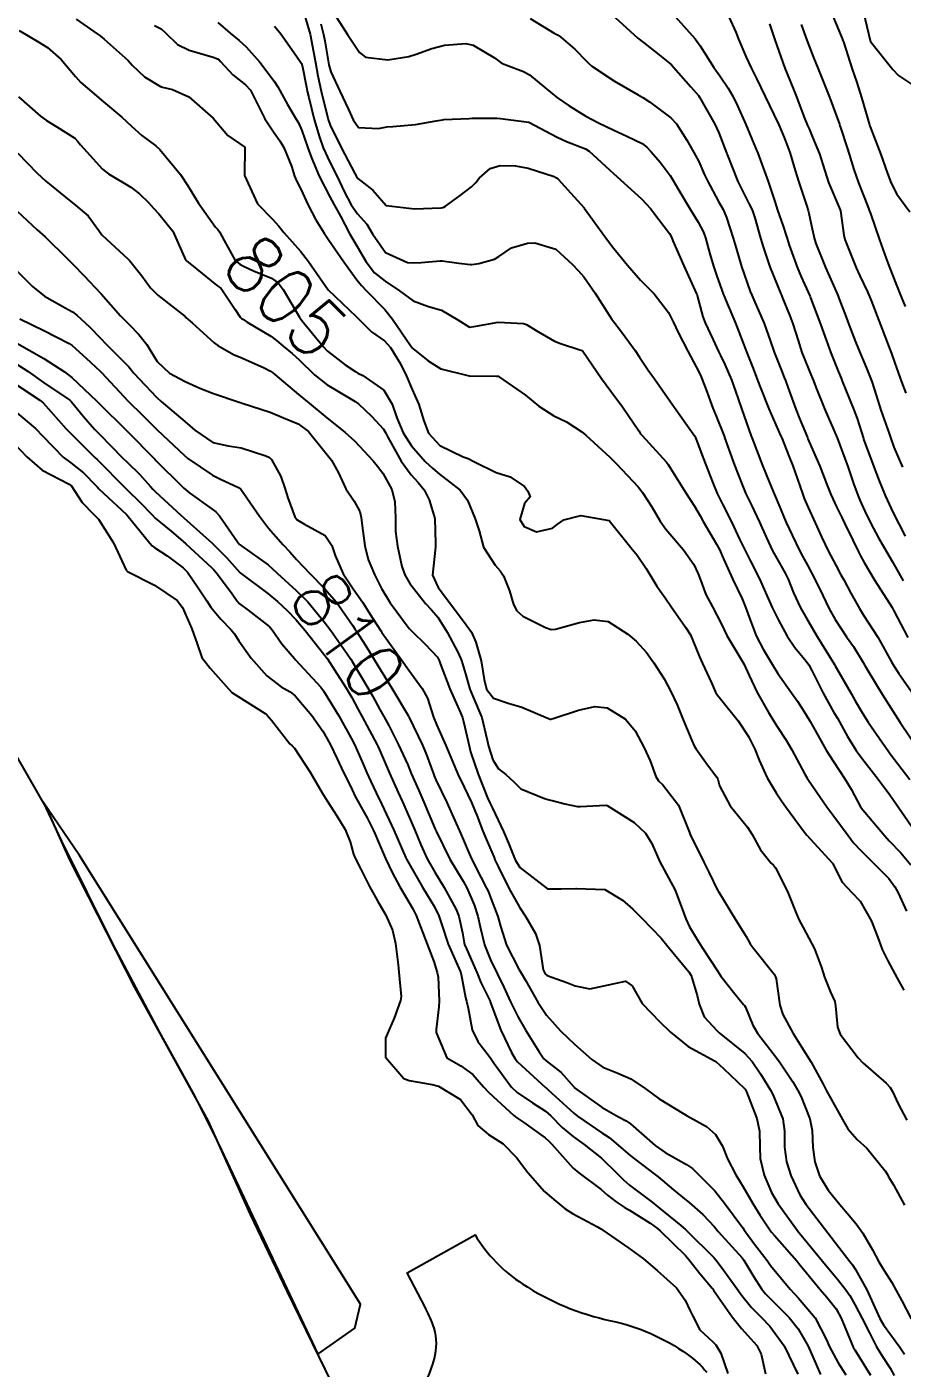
# Model space of a CAD drawing. Header units: metres. Extents: x 307586 to 320046, y 7427249 to 7434250.
# Drawn here: x 318067.5 to 318129.2, y 7430289 to 7430383.5 of the extents above; entities that cross this region are included whole.
import ezdxf
from ezdxf.enums import TextEntityAlignment as Align

# ---------------------------------------------------------------- set-up
doc = ezdxf.new("R2010")
doc.units = ezdxf.units.M
doc.header["$MEASUREMENT"] = 0
for name, color, linetype in [('Area', 45, 'Continuous'), ('Cotas', 45, 'Continuous'), ('Curvas de Nivel 1m', 11, 'Continuous'), ('Curvas de Nivel 5m', 15, 'Continuous'), ('Edificações', 30, 'Continuous'), ('Vias Primárias', 230, 'Continuous')]:
    doc.layers.add(name, color=color, linetype=linetype)
doc.styles.add('Style-STANDARD', font='STANDARD.shx')

msp = doc.modelspace()

# ---------------------------------------------------------------- linework, layer by layer
at = {"layer": 'Area'}
msp.add_polyline3d([(318091.663, 7430282.581, 815.551), (318085.875, 7430294.442, 822.141), (318083.292, 7430299.86, 815.621), (318080.303, 7430306.478, 817.081), (318075.129, 7430315.846, 815.631), (318070.561, 7430324.839, 816.491), (318068.963, 7430328.415, 816.551), (318064.654, 7430335.866, 819.631), (318064.44, 7430336.596, 819.971), (318058.355, 7430348.792, 824.651), (318056.578, 7430352.611, 825.301), (318055.871, 7430354.215, 823.221), (318050.723, 7430363.944, 810.371), (318049.234, 7430367.082, 807.911), (318044.906, 7430375.379, 800.991), (318039.568, 7430386.624, 790.071), (318039.525, 7430386.993, 789.671), (318035.499, 7430394.091, 789.711), (318032.061, 7430401.198, 789.911), (318023.61, 7430417.269, 790.081), (318020.416, 7430424.081, 790.081), (318013.895, 7430437.389, 790.061)], dxfattribs=at)
at = {"layer": 'Curvas de Nivel 1m', "flags": 128}
for points, elevation in [([(318070.996, 7430384.084), (318072.24, 7430383.201), (318072.681, 7430382.895), (318072.978, 7430382.672), (318074.659, 7430381.173), (318074.96, 7430380.842), (318075.813, 7430380.023), (318076.945, 7430379.346), (318077.098, 7430379.292), (318077.79, 7430379.132), (318078.935, 7430378.598), (318080.666, 7430377.102), (318080.91, 7430376.8), (318081.697, 7430375.884), (318082.893, 7430375.07), (318082.863, 7430373.07), (318083.785, 7430371.061), (318084.832, 7430369.987), (318085.276, 7430369.492), (318085.634, 7430369.038), (318086.803, 7430367.725), (318087.379, 7430367.014), (318088.773, 7430365), (318090.745, 7430363.138), (318090.89, 7430362.978), (318091.813, 7430362.043), (318092.727, 7430361.402), (318093.155, 7430360.946), (318093.866, 7430359.784), (318094.289, 7430358.934), (318094.689, 7430357.983), (318095.148, 7430356.923), (318095.512, 7430355.768), (318095.833, 7430354.912), (318096.64, 7430354.045), (318098.276, 7430353.235), (318098.626, 7430353.115), (318099.068, 7430352.876), (318100.616, 7430352.136), (318101.604, 7430351.837), (318102.606, 7430351.143), (318102.83, 7430350.828), (318103.005, 7430350.42), (318102.594, 7430349.96), (318102.28, 7430348.835), (318102.575, 7430348.322), (318103.44, 7430347.952), (318104.574, 7430348.211), (318104.91, 7430348.473), (318105.381, 7430348.798), (318106.586, 7430349.095), (318108.583, 7430348.76), (318110.184, 7430346.744), (318110.549, 7430346.3), (318111.19, 7430345.38), (318111.578, 7430344.724), (318111.941, 7430344.135), (318112.519, 7430343.296), (318112.929, 7430342.706), (318113.96, 7430341.227), (318114.306, 7430340.692), (318114.479, 7430340.3), (318114.934, 7430339.149), (318115.154, 7430338.68), (318115.792, 7430337.32), (318116.074, 7430336.665), (318116.213, 7430336.446), (318116.428, 7430336.184), (318117.67, 7430334.647), (318118.402, 7430333.542), (318118.839, 7430332.636), (318119.155, 7430331.858), (318119.712, 7430330.627), (318120.352, 7430329.56), (318120.729, 7430328.996), (318120.996, 7430328.61), (318122.316, 7430326.812), (318122.499, 7430326.588), (318124.294, 7430324.633), (318124.322, 7430324.598), (318124.341, 7430324.569), (318125.001, 7430323.28), (318125.685, 7430322.549), (318126.264, 7430321.94), (318127.074, 7430320.532), (318127.584, 7430319.172), (318127.808, 7430318.524), (318128.211, 7430317.724), (318128.873, 7430316.51), (318129.348, 7430315.666)], 804), ([(318089.009, 7430384.757), (318090.119, 7430382.989), (318090.971, 7430381.739), (318091.399, 7430381.405), (318092.966, 7430381.223), (318094.453, 7430381.45), (318094.97, 7430381.613), (318096.062, 7430382.007), (318096.976, 7430382.253), (318098.467, 7430382.375), (318098.977, 7430382.247), (318100.488, 7430381.345), (318100.964, 7430381.011), (318101.063, 7430380.958), (318101.295, 7430380.855), (318102.525, 7430380.402), (318102.956, 7430380.158), (318104.58, 7430378.814), (318104.939, 7430378.527), (318105.747, 7430377.981), (318106.92, 7430377.245), (318107.821, 7430376.771), (318108.908, 7430376.259), (318109.824, 7430375.831), (318110.899, 7430375.308), (318111.229, 7430375.068), (318111.544, 7430374.73), (318112.164, 7430373.999), (318112.876, 7430373.058), (318113.093, 7430372.708), (318113.421, 7430372.148), (318114.289, 7430370.696), (318114.834, 7430369.764), (318115.21, 7430369.068), (318115.362, 7430368.682), (318115.667, 7430367.538), (318115.922, 7430366.673), (318116.149, 7430366.032), (318116.635, 7430364.662), (318116.673, 7430364.562), (318116.77, 7430364.326), (318117.476, 7430362.653), (318117.948, 7430361.434), (318118.254, 7430360.645), (318118.711, 7430359.467), (318119.031, 7430358.637), (318119.23, 7430358.1), (318119.822, 7430356.629), (318120.654, 7430354.741), (318120.693, 7430354.659), (318120.708, 7430354.619), (318121.264, 7430353.235), (318121.507, 7430352.607), (318122.007, 7430351.204), (318122.215, 7430350.596), (318122.321, 7430350.315), (318122.594, 7430349.68), (318123.086, 7430348.585), (318123.543, 7430347.606), (318124.043, 7430346.575), (318124.543, 7430345.61), (318124.906, 7430344.934), (318125.107, 7430344.561), (318125.602, 7430343.632), (318126.212, 7430342.545), (318126.506, 7430342.083), (318127.505, 7430340.53), (318128.466, 7430338.802), (318128.631, 7430338.518), (318128.992, 7430337.978), (318130.014, 7430336.504)], 798), ([(318103.002, 7430384.115), (318104.7, 7430383.1), (318104.985, 7430382.94), (318105.17, 7430382.808), (318106.15, 7430381.974), (318106.966, 7430381.111), (318107.132, 7430380.946), (318107.348, 7430380.776), (318108.952, 7430379.718), (318110.61, 7430378.743), (318110.94, 7430378.553), (318111.418, 7430378.251), (318112.919, 7430377.131), (318113.309, 7430376.706), (318114.041, 7430375.559), (318114.551, 7430374.693), (318114.887, 7430374.056), (318115.294, 7430373.101), (318115.492, 7430372.681), (318116.29, 7430371.23), (318116.611, 7430370.663), (318116.685, 7430370.506), (318116.837, 7430370.109), (318117.314, 7430368.655), (318117.519, 7430367.946), (318117.899, 7430366.649), (318118.517, 7430364.901), (318118.623, 7430364.641), (318118.77, 7430364.306), (318119.497, 7430362.633), (318119.921, 7430361.442), (318120.204, 7430360.625), (318120.71, 7430359.324), (318120.912, 7430358.824), (318120.993, 7430358.616), (318121.156, 7430358.153), (318121.725, 7430356.604), (318121.997, 7430355.931), (318122.542, 7430354.592), (318122.575, 7430354.514), (318122.65, 7430354.342), (318123.422, 7430352.582), (318123.91, 7430351.281), (318124.187, 7430350.574), (318124.594, 7430349.724), (318124.978, 7430348.955), (318125.167, 7430348.561), (318125.757, 7430347.36), (318126.143, 7430346.546), (318126.28, 7430346.274), (318126.546, 7430345.799), (318127.292, 7430344.532), (318128.514, 7430342.613), (318128.569, 7430342.519), (318128.634, 7430342.396), (318129.619, 7430340.509)], 797), ([(318109.005, 7430384.203), (318110.601, 7430382.744), (318110.988, 7430382.43), (318112.215, 7430381.481), (318112.965, 7430380.859), (318113.114, 7430380.708), (318114.33, 7430379.315), (318114.872, 7430378.691), (318114.941, 7430378.592), (318116.03, 7430376.673), (318116.311, 7430376.073), (318116.85, 7430374.661), (318116.862, 7430374.63), (318116.892, 7430374.542), (318117.647, 7430372.652), (318118.449, 7430371.044), (318118.644, 7430370.642), (318118.837, 7430370.078), (318119.237, 7430368.636), (318119.417, 7430368.03), (318119.893, 7430366.629), (318120.664, 7430364.731), (318120.71, 7430364.621), (318120.772, 7430364.481), (318121.313, 7430363.166), (318121.523, 7430362.608), (318121.893, 7430361.445), (318122.162, 7430360.598), (318122.316, 7430360.193), (318122.709, 7430359.212), (318122.964, 7430358.587), (318123.136, 7430358.146), (318123.764, 7430356.579), (318124.653, 7430354.57), (318125.192, 7430353.115), (318125.393, 7430352.559), (318125.805, 7430351.363), (318126.095, 7430350.548), (318126.242, 7430350.188), (318126.592, 7430349.401), (318127.01, 7430348.536), (318127.568, 7430347.53), (318128.153, 7430346.524), (318128.546, 7430345.84), (318129.3, 7430344.512)], 796), ([(318117.009, 7430384.246), (318117.493, 7430383.158), (318117.692, 7430382.66), (318118.233, 7430381.392), (318118.584, 7430380.644), (318118.955, 7430379.897), (318119.568, 7430378.634), (318120.179, 7430377.373), (318120.527, 7430376.624), (318120.904, 7430375.738), (318121.217, 7430374.937), (318121.332, 7430374.613), (318121.689, 7430373.416), (318121.93, 7430372.604), (318122.481, 7430370.963), (318122.603, 7430370.594), (318122.655, 7430370.407), (318122.832, 7430369.512), (318123.036, 7430368.588), (318123.135, 7430368.27), (318123.829, 7430366.58), (318124.661, 7430364.684), (318124.709, 7430364.571), (318124.771, 7430364.411), (318125.271, 7430363.075), (318125.461, 7430362.559), (318125.936, 7430361.351), (318126.262, 7430360.547), (318126.4, 7430360.225), (318126.712, 7430359.496), (318127.085, 7430358.536), (318127.274, 7430357.954), (318127.733, 7430356.529), (318128.306, 7430354.874), (318128.427, 7430354.522), (318128.647, 7430353.919), (318129.24, 7430352.514)], 794), ([(318124.219, 7430384.578), (318124.994, 7430382.718), (318125.053, 7430382.569), (318125.088, 7430382.472), (318125.712, 7430380.559), (318126.025, 7430379.625), (318126.355, 7430378.549), (318126.914, 7430376.623), (318126.941, 7430376.54), (318126.96, 7430376.492), (318127.713, 7430374.532), (318128.195, 7430373.211), (318128.456, 7430372.524), (318128.861, 7430371.754), (318129.768, 7430370.511)], 791), ([(318076.516, 7430383.629), (318076.987, 7430383.407), (318077.278, 7430383.146), (318078.135, 7430382.293), (318078.971, 7430381.893), (318080.668, 7430381.401), (318080.965, 7430381.277), (318081.074, 7430381.208), (318081.177, 7430381.097), (318082.037, 7430380.167), (318082.947, 7430379.456), (318083.288, 7430379.067), (318083.662, 7430378.333), (318084.29, 7430377.056), (318084.904, 7430376.146), (318085.367, 7430375.513), (318085.635, 7430375.039), (318086.183, 7430373.721), (318086.401, 7430373.027), (318086.533, 7430372.698), (318086.853, 7430372.044), (318087.336, 7430371.015), (318087.906, 7430369.936), (318088.476, 7430369.003), (318088.815, 7430368.501), (318089.862, 7430366.989), (318090.78, 7430365.707), (318091.111, 7430365.31), (318091.445, 7430364.97), (318092.753, 7430363.624), (318093.301, 7430362.944), (318094.563, 7430361.093), (318094.677, 7430360.93), (318094.722, 7430360.875), (318095.802, 7430360.002), (318096.708, 7430359.444), (318098.62, 7430358.965), (318098.704, 7430358.957), (318100.637, 7430358.928), (318100.704, 7430358.929), (318100.757, 7430358.913), (318100.85, 7430358.858), (318102.684, 7430357.589), (318103.616, 7430356.821), (318104.666, 7430356.135), (318105.571, 7430355.706), (318106.655, 7430355.009), (318106.916, 7430354.777), (318108.63, 7430353.223), (318109.091, 7430352.755), (318110.607, 7430351.12), (318110.785, 7430350.918), (318110.92, 7430350.735), (318111.573, 7430349.706), (318112.17, 7430348.716), (318112.574, 7430348.141), (318113.801, 7430346.698), (318114.543, 7430345.663), (318114.857, 7430345.006), (318114.972, 7430344.683), (318115.38, 7430343.536), (318115.847, 7430342.67), (318116.495, 7430341.439), (318116.864, 7430340.656), (318117.42, 7430339.704), (318118.064, 7430338.644), (318118.451, 7430337.84), (318119.015, 7430336.634), (318119.777, 7430335.269), (318120.17, 7430334.622), (318120.409, 7430334.246), (318121.053, 7430333.264), (318121.444, 7430332.604), (318122.367, 7430330.88), (318122.539, 7430330.588), (318122.936, 7430330.006), (318123.926, 7430328.574), (318124.335, 7430328.012), (318125.41, 7430326.554), (318125.806, 7430326.045), (318126.302, 7430325.49), (318127.27, 7430324.53), (318128.283, 7430323.519), (318128.714, 7430322.95), (318128.952, 7430322.51), (318129.531, 7430321.224)], 803), ([(318080.994, 7430383.844), (318081.862, 7430383.087), (318082.479, 7430382.579), (318082.974, 7430382.139), (318083.941, 7430381.06), (318084.95, 7430379.716), (318085.212, 7430379.313), (318085.367, 7430379.044), (318085.908, 7430378.056), (318086.514, 7430377.026), (318086.666, 7430376.779), (318086.905, 7430376.234), (318087.325, 7430375.016), (318087.583, 7430374.312), (318088.137, 7430373.007), (318088.849, 7430371.606), (318089.189, 7430370.997), (318089.624, 7430370.203), (318090.279, 7430368.985), (318090.809, 7430368.057), (318091.454, 7430366.97), (318092.031, 7430366.207), (318092.78, 7430365.612), (318093.799, 7430364.94), (318094.762, 7430364.227), (318095.847, 7430363.823), (318096.753, 7430363.574), (318097.912, 7430362.888), (318098.738, 7430362.374), (318099.169, 7430362.446), (318100.742, 7430362.737), (318102.54, 7430362.632), (318102.74, 7430362.567), (318103.419, 7430362.14), (318104.729, 7430361.395), (318105.138, 7430361.215), (318106.496, 7430360.783), (318106.675, 7430360.734), (318106.722, 7430360.686), (318108.031, 7430358.767), (318108.69, 7430357.866), (318109.502, 7430356.752), (318110.656, 7430355.066), (318110.786, 7430354.87), (318110.895, 7430354.736), (318112.625, 7430352.854), (318112.732, 7430352.709), (318112.923, 7430352.404), (318113.985, 7430350.696), (318114.594, 7430349.755), (318114.983, 7430349.081), (318115.202, 7430348.681), (318116.129, 7430347.097), (318116.37, 7430346.663), (318116.431, 7430346.541), (318116.549, 7430346.265), (318117.257, 7430344.653), (318117.936, 7430343.229), (318118.193, 7430342.643), (318118.5, 7430341.762), (318118.926, 7430340.636), (318119.421, 7430339.683), (318120.051, 7430338.624), (318120.453, 7430337.983), (318121.427, 7430336.605), (318121.842, 7430336.013), (318122.418, 7430335.13), (318122.738, 7430334.587), (318123.156, 7430333.832), (318123.868, 7430332.575), (318124.381, 7430331.761), (318125.177, 7430330.558), (318125.621, 7430329.817), (318126.323, 7430328.54), (318126.343, 7430328.513), (318127.997, 7430326.523), (318128.31, 7430326.182), (318129.123, 7430325.334), (318129.838, 7430324.497)], 802), ([(318084.991, 7430383.589), (318085.429, 7430383.046), (318086.525, 7430381.477), (318086.844, 7430381.031), (318086.891, 7430380.96), (318086.96, 7430380.725), (318087.227, 7430379.299), (318087.284, 7430379.017), (318087.395, 7430378.557), (318087.785, 7430377.011), (318088.151, 7430375.756), (318088.419, 7430375.005), (318088.878, 7430374.001), (318089.397, 7430372.995), (318089.9, 7430371.942), (318090.383, 7430370.985), (318090.837, 7430370.36), (318091.493, 7430369.634), (318091.878, 7430368.964), (318092.803, 7430367.642), (318094.353, 7430366.934), (318094.793, 7430366.903), (318095.314, 7430366.922), (318096.655, 7430367.042), (318096.795, 7430367.041), (318097.973, 7430366.888), (318098.792, 7430366.782), (318098.888, 7430366.783), (318099.374, 7430366.874), (318100.489, 7430367.172), (318100.8, 7430367.355), (318101.694, 7430367.963), (318102.815, 7430368.292), (318103.322, 7430368.318), (318104.809, 7430367.877), (318105.996, 7430366.792), (318106.378, 7430366.376), (318106.784, 7430365.932), (318107.596, 7430364.772), (318108.746, 7430362.965), (318108.89, 7430362.759), (318109.45, 7430362.039), (318110.412, 7430360.743), (318110.718, 7430360.274), (318111.321, 7430359.343), (318111.769, 7430358.724), (318112.684, 7430357.417), (318113.168, 7430356.705), (318114.496, 7430354.85), (318114.614, 7430354.69), (318114.652, 7430354.61), (318115.172, 7430353.216), (318115.378, 7430352.679), (318115.875, 7430351.41), (318116.187, 7430350.666), (318116.321, 7430350.385), (318116.595, 7430349.855), (318117.192, 7430348.654), (318117.766, 7430347.447), (318118.156, 7430346.644), (318118.545, 7430345.877), (318119.166, 7430344.634), (318119.679, 7430343.471), (318120.053, 7430342.625), (318120.5, 7430341.731), (318121.123, 7430340.61), (318121.668, 7430339.795), (318122.466, 7430338.853), (318122.649, 7430338.588), (318122.854, 7430338.189), (318123.658, 7430336.578), (318124.42, 7430335.232), (318124.672, 7430334.822), (318124.817, 7430334.564), (318125.382, 7430333.535), (318125.992, 7430332.546), (318126.385, 7430332.001), (318127.54, 7430330.528), (318128.352, 7430329.425), (318128.98, 7430328.514), (318130.314, 7430326.604)], 801), ([(318088.258, 7430383.747), (318088.442, 7430383.008), (318088.535, 7430382.563), (318088.796, 7430381.003), (318088.82, 7430380.86), (318088.957, 7430380.372), (318089.582, 7430378.994), (318090.209, 7430377.702), (318090.532, 7430376.984), (318090.908, 7430376.44), (318092.323, 7430376.374), (318092.908, 7430376.483), (318093.332, 7430376.522), (318094.91, 7430376.666), (318096.379, 7430376.908), (318096.825, 7430376.99), (318096.914, 7430377.005), (318098.708, 7430377.09), (318098.916, 7430377.096), (318100.674, 7430377.105), (318100.916, 7430377.083), (318102.913, 7430376.83), (318104.903, 7430375.773), (318105.57, 7430375.47), (318106.895, 7430374.941), (318107.161, 7430374.777), (318108.869, 7430373.196), (318109.369, 7430372.755), (318110.853, 7430371.419), (318111.483, 7430370.73), (318112.077, 7430369.963), (318112.825, 7430368.967), (318112.966, 7430368.709), (318113.069, 7430368.458), (318113.826, 7430366.7), (318114.733, 7430364.731), (318114.748, 7430364.69), (318114.772, 7430364.613), (318115.176, 7430363.102), (318115.329, 7430362.681), (318115.87, 7430361.539), (318116.289, 7430360.667), (318116.431, 7430360.375), (318116.714, 7430359.755), (318117.185, 7430358.655), (318117.487, 7430357.856), (318117.907, 7430356.648), (318118.59, 7430354.704), (318118.614, 7430354.64), (318118.652, 7430354.528), (318119.374, 7430352.633), (318119.887, 7430351.354), (318120.204, 7430350.624), (318120.594, 7430349.704), (318120.909, 7430348.938), (318121.047, 7430348.613), (318121.462, 7430347.714), (318122.008, 7430346.598), (318122.197, 7430346.243), (318122.543, 7430345.616), (318123.093, 7430344.584), (318123.643, 7430343.457), (318124.066, 7430342.574), (318124.501, 7430341.771), (318125.313, 7430340.558), (318125.792, 7430339.866), (318126.465, 7430338.759), (318126.591, 7430338.539), (318126.803, 7430338.191), (318127.818, 7430336.526), (318128.423, 7430335.549), (318129.092, 7430334.513), (318130.394, 7430332.571)], 799), ([(318119.875, 7430383.76), (318120.253, 7430382.627), (318120.963, 7430380.62), (318121.541, 7430379.203), (318121.77, 7430378.608), (318122.297, 7430377.224), (318122.553, 7430376.595), (318122.659, 7430376.343), (318122.905, 7430375.772), (318123.39, 7430374.585), (318123.626, 7430373.842), (318124.035, 7430372.578), (318124.844, 7430370.655), (318124.87, 7430370.57), (318125.123, 7430368.863), (318125.193, 7430368.564), (318125.413, 7430367.962), (318125.975, 7430366.552), (318126.231, 7430365.992), (318126.776, 7430364.863), (318126.924, 7430364.538), (318127.045, 7430364.263), (318127.697, 7430362.531), (318128.319, 7430360.934), (318128.478, 7430360.522), (318128.716, 7430359.842), (318129.181, 7430358.515), (318129.474, 7430357.73)], 793), ([(318122.102, 7430383.702), (318122.506, 7430382.597), (318122.975, 7430381.38), (318123.301, 7430380.587), (318123.549, 7430379.992), (318124.101, 7430378.578), (318124.798, 7430376.687), (318124.841, 7430376.571), (318124.911, 7430376.373), (318125.349, 7430375.015), (318125.49, 7430374.561), (318125.811, 7430373.485), (318126.14, 7430372.551), (318126.846, 7430370.757), (318126.933, 7430370.539), (318126.983, 7430370.397), (318127.639, 7430368.532), (318128.108, 7430367.222), (318128.367, 7430366.524), (318128.782, 7430365.463), (318129.158, 7430364.516), (318129.444, 7430363.836)], 792), ([(318066.926, 7430378.604), (318068.492, 7430377.244), (318068.91, 7430376.928), (318069.647, 7430376.491), (318070.898, 7430375.705), (318071.126, 7430375.448), (318071.3, 7430375.214), (318072.868, 7430373.502), (318073.274, 7430373.186), (318074.854, 7430372.248), (318075.463, 7430371.775), (318076.1, 7430371.151), (318076.452, 7430370.758), (318076.835, 7430370.357), (318077.817, 7430369.13), (318078.626, 7430367.291), (318078.714, 7430367.121), (318078.792, 7430367.03), (318079.238, 7430366.666), (318080.776, 7430365.431), (318080.975, 7430365.297), (318081.23, 7430365.093), (318082.211, 7430363.618), (318082.565, 7430363.073), (318082.655, 7430362.984), (318082.742, 7430362.932), (318083.066, 7430362.74), (318084.73, 7430361.734), (318085.127, 7430361.444), (318085.598, 7430361.037), (318086.217, 7430360.526), (318086.713, 7430360.077), (318087.81, 7430359.009), (318088.692, 7430358.303), (318090.313, 7430357.349), (318090.675, 7430357.146), (318090.898, 7430356.977), (318091.81, 7430356.109), (318092.655, 7430355.182), (318092.801, 7430354.949), (318092.965, 7430354.63), (318093.915, 7430352.937), (318094.613, 7430351.962), (318095.118, 7430351.432), (318095.54, 7430350.916), (318095.888, 7430350.202), (318096.285, 7430348.904), (318096.335, 7430347.124), (318096.333, 7430346.903), (318096.299, 7430346.652), (318096.129, 7430344.906), (318096.52, 7430344.035), (318097.388, 7430342.891), (318098.488, 7430341.41), (318098.857, 7430340.876), (318099.171, 7430340.178), (318099.549, 7430338.869), (318099.752, 7430337.559), (318099.927, 7430336.865), (318100.427, 7430336.225), (318101.45, 7430335.871), (318102.421, 7430335.606), (318104.296, 7430334.811), (318104.412, 7430334.764), (318104.466, 7430334.756), (318104.633, 7430334.807), (318106.419, 7430335.378), (318107.554, 7430335.636), (318108.421, 7430335.544), (318109.712, 7430334.747), (318110.401, 7430333.928), (318111.05, 7430332.73), (318111.459, 7430331.808), (318111.854, 7430330.718), (318112.052, 7430330.407), (318112.357, 7430330.12), (318113.461, 7430328.699), (318114.23, 7430326.775), (318114.261, 7430326.691), (318114.312, 7430326.566), (318114.93, 7430325.311), (318115.249, 7430324.676), (318115.598, 7430323.983), (318116.242, 7430322.66), (318116.272, 7430322.604), (318117.488, 7430320.648), (318118.231, 7430319.438), (318118.522, 7430318.931), (318118.717, 7430318.633), (318120.196, 7430316.792), (318120.305, 7430316.609), (318120.345, 7430316.455), (318120.604, 7430314.606), (318120.824, 7430313.946), (318121.54, 7430312.596), (318122.139, 7430311.66), (318122.809, 7430310.583), (318123.653, 7430309.029), (318123.887, 7430308.572), (318124.097, 7430308.184), (318125.009, 7430306.556), (318125.402, 7430305.886), (318126.059, 7430305.147), (318126.733, 7430304.533), (318128.037, 7430302.934), (318128.18, 7430302.664), (318128.258, 7430302.517), (318128.603, 7430301.932), (318129.386, 7430300.499)], 806), ([(318066.884, 7430374.633), (318068.217, 7430373.246), (318068.857, 7430372.675), (318070.633, 7430371.222), (318070.841, 7430371.064), (318071.847, 7430370.219), (318072.591, 7430369.193), (318072.818, 7430368.886), (318074.657, 7430367.171), (318074.792, 7430367.041), (318075.627, 7430366.003), (318076.247, 7430365.148), (318076.765, 7430364.632), (318078.68, 7430363.121), (318078.742, 7430363.068), (318079.166, 7430362.688), (318080.725, 7430361.269), (318080.823, 7430361.197), (318080.981, 7430361.096), (318082.098, 7430360.46), (318082.714, 7430360.187), (318084.242, 7430359.52), (318084.705, 7430359.274), (318084.84, 7430359.183), (318085.003, 7430359.045), (318086.682, 7430357.64), (318087.426, 7430357.012), (318088.663, 7430355.993), (318089.929, 7430354.987), (318090.643, 7430354.34), (318091.932, 7430352.96), (318092.249, 7430352.586), (318092.614, 7430352.096), (318093.245, 7430350.944), (318093.475, 7430350.06), (318093.511, 7430348.941), (318093.521, 7430347.988), (318093.642, 7430346.939), (318093.966, 7430345.509), (318094.175, 7430344.934), (318094.524, 7430344.322), (318095.623, 7430342.913), (318096.049, 7430342.457), (318096.493, 7430341.939), (318097.159, 7430340.893), (318097.928, 7430339.426), (318098.168, 7430338.883), (318098.449, 7430337.938), (318098.752, 7430336.877), (318098.992, 7430336.31), (318099.59, 7430334.868), (318099.978, 7430333.275), (318100.065, 7430332.863), (318100.373, 7430331.881), (318100.765, 7430331.252), (318101.286, 7430330.846), (318101.856, 7430330.335), (318102.353, 7430329.857), (318104.005, 7430329.155), (318104.345, 7430329.067), (318104.551, 7430329.013), (318105.457, 7430328.793), (318106.34, 7430328.601), (318106.52, 7430328.599), (318108.342, 7430328.703), (318108.421, 7430328.68), (318110.324, 7430327.478), (318111.13, 7430326.728), (318111.579, 7430325.991), (318112.144, 7430324.711), (318112.289, 7430324.436), (318113.214, 7430322.701), (318113.821, 7430321.12), (318113.976, 7430320.693), (318114.237, 7430320.125), (318114.771, 7430319.224), (318115.118, 7430318.677), (318116.198, 7430317.011), (318116.448, 7430316.657), (318117.438, 7430315.39), (318118.031, 7430314.641), (318118.101, 7430314.569), (318118.171, 7430314.462), (318118.71, 7430313.183), (318119.028, 7430312.627), (318120.132, 7430311.208), (318120.58, 7430310.605), (318121.507, 7430309.198), (318121.873, 7430308.592), (318122.096, 7430308.144), (318122.706, 7430306.584), (318122.877, 7430305.77), (318122.932, 7430304.581), (318123.063, 7430303.559), (318123.408, 7430302.576), (318124.018, 7430301.572), (318124.84, 7430300.557), (318125.378, 7430299.93), (318125.989, 7430299.186), (318126.462, 7430298.535), (318127.132, 7430297.361), (318127.578, 7430296.524), (318127.947, 7430295.903), (318128.491, 7430295.065), (318128.803, 7430294.507), (318129.196, 7430293.771), (318129.85, 7430292.491)], 807), ([(318066.832, 7430370.552), (318068.259, 7430369.246), (318068.815, 7430368.731), (318070.356, 7430367.224), (318070.789, 7430366.795), (318071.557, 7430365.985), (318072.319, 7430365.197), (318072.766, 7430364.729), (318074.13, 7430363.176), (318074.737, 7430362.563), (318075.428, 7430361.858), (318075.98, 7430361.151), (318076.267, 7430360.695), (318076.711, 7430359.96), (318077.58, 7430359.131), (318078.694, 7430358.554), (318079.721, 7430358.076), (318080.682, 7430357.691), (318082.55, 7430357.072), (318082.644, 7430357.042), (318082.673, 7430357.036), (318082.711, 7430357.031), (318084.666, 7430356.379), (318085.622, 7430355.995), (318086.658, 7430355.561), (318087.386, 7430355.013), (318088.63, 7430353.478), (318088.989, 7430352.996), (318089.486, 7430352.119), (318090.011, 7430350.986), (318090.594, 7430350.104), (318091.003, 7430349.39), (318091.098, 7430348.972), (318091.156, 7430348.389), (318091.356, 7430346.968), (318091.594, 7430346.015), (318092.032, 7430344.958), (318092.518, 7430343.97), (318093.131, 7430342.944), (318094.485, 7430341.142), (318094.588, 7430341.033), (318094.696, 7430340.927), (318095.604, 7430340.043), (318096.465, 7430339.117), (318096.591, 7430338.899), (318096.669, 7430338.688), (318097.34, 7430336.891), (318098.091, 7430335.209), (318098.224, 7430334.882), (318098.403, 7430334.202), (318098.694, 7430332.877), (318098.803, 7430332.452), (318099.327, 7430330.87), (318099.997, 7430329.213), (318100.151, 7430328.862), (318100.337, 7430328.474), (318101.13, 7430326.848), (318101.479, 7430326.012), (318101.938, 7430324.834), (318102.285, 7430324.301), (318104.221, 7430322.81), (318104.263, 7430322.795), (318105.187, 7430322.796), (318106.222, 7430322.822), (318106.264, 7430322.824), (318108.263, 7430322.76), (318109.51, 7430321.996), (318110.249, 7430321.364), (318110.886, 7430320.724), (318112.229, 7430319.317), (318112.728, 7430318.705), (318114.197, 7430316.954), (318114.354, 7430316.688), (318114.769, 7430315.272), (318114.905, 7430314.679), (318115.275, 7430313.784), (318116.154, 7430312.808), (318116.234, 7430312.739), (318116.326, 7430312.658), (318118.131, 7430311.189), (318118.65, 7430310.632), (318119.248, 7430309.757), (318119.938, 7430308.612), (318120.099, 7430308.317), (318120.822, 7430306.603), (318120.938, 7430305.727), (318120.94, 7430304.601), (318121.082, 7430303.561), (318121.366, 7430302.597), (318122.012, 7430301.226), (318122.431, 7430300.586), (318123.983, 7430298.57), (318125.535, 7430296.546), (318125.719, 7430296.312), (318125.947, 7430295.976), (318126.743, 7430294.532), (318127.406, 7430293.037), (318127.645, 7430292.523), (318127.906, 7430292.085), (318129.053, 7430290.502), (318129.39, 7430290.01)], 808), ([(318066.784, 7430366.37), (318067.93, 7430365.248), (318068.763, 7430364.554), (318070.229, 7430363.747), (318070.746, 7430363.447), (318071.038, 7430363.216), (318071.939, 7430362.406), (318072.727, 7430361.607), (318073.119, 7430361.186), (318074.707, 7430359.573), (318074.894, 7430359.356), (318075.045, 7430359.165), (318076.677, 7430357.417), (318076.982, 7430357.137), (318078.659, 7430355.731), (318079.363, 7430355.113), (318080.64, 7430354.26), (318081.716, 7430354.004), (318082.635, 7430353.871), (318084.369, 7430353.31), (318084.625, 7430353.193), (318084.765, 7430353.048), (318085.426, 7430351.853), (318085.712, 7430351.033), (318085.91, 7430350.344), (318086.404, 7430349.023), (318086.58, 7430348.795), (318087.092, 7430348.498), (318088.563, 7430347.697), (318089.012, 7430346.995), (318089.248, 7430346.291), (318089.815, 7430344.987), (318090.517, 7430343.948), (318091.203, 7430342.97), (318091.703, 7430342.17), (318092.483, 7430340.977), (318092.505, 7430340.95), (318092.559, 7430340.873), (318093.937, 7430338.935), (318094.452, 7430338.216), (318095.394, 7430336.916), (318095.755, 7430336.239), (318096.201, 7430334.903), (318096.405, 7430334.372), (318097.068, 7430332.893), (318097.543, 7430331.717), (318097.9, 7430330.885), (318098.354, 7430329.967), (318098.873, 7430328.875), (318099.274, 7430327.926), (318099.669, 7430326.866), (318099.849, 7430326.406), (318100.298, 7430325.389), (318100.456, 7430325.01), (318100.524, 7430324.848), (318100.759, 7430324.372), (318101.499, 7430322.838), (318102.25, 7430321.497), (318102.709, 7430320.825), (318103.388, 7430319.661), (318103.655, 7430318.816), (318103.929, 7430317.081), (318104.058, 7430316.811), (318104.192, 7430316.685), (318105.588, 7430316.19), (318106.185, 7430315.953), (318107.201, 7430315.752), (318108.185, 7430315.96), (318109.734, 7430316.282), (318110.185, 7430315.962), (318110.907, 7430314.723), (318112.154, 7430313.431), (318112.884, 7430312.703), (318114.138, 7430311.694), (318116.036, 7430310.661), (318116.092, 7430310.63), (318116.122, 7430310.605), (318116.63, 7430310.142), (318118.104, 7430308.734), (318118.147, 7430308.683), (318118.171, 7430308.639), (318118.243, 7430308.496), (318118.972, 7430306.627), (318119.158, 7430305.718), (318119.182, 7430304.623), (318119.219, 7430303.797), (318119.491, 7430302.618), (318120.015, 7430301.4), (318120.494, 7430300.605), (318121.819, 7430298.757), (318121.947, 7430298.59), (318121.982, 7430298.545), (318123.602, 7430296.574), (318123.949, 7430296.163), (318124.677, 7430295.295), (318125.243, 7430294.55), (318125.525, 7430294.142), (318125.922, 7430293.459), (318126.398, 7430292.535), (318126.924, 7430291.504), (318127.423, 7430290.525), (318127.876, 7430289.782), (318128.381, 7430289.025), (318128.666, 7430288.508)], 809), ([(318066.81, 7430361.259), (318068.712, 7430360.169), (318070.188, 7430359.225), (318070.697, 7430358.831), (318072.44, 7430357.193), (318072.55, 7430357.07), (318072.67, 7430356.944), (318074.471, 7430355.172), (318074.65, 7430354.991), (318076.474, 7430353.142), (318076.546, 7430353.065), (318076.621, 7430352.989), (318078.488, 7430351.121), (318078.602, 7430351.02), (318079.024, 7430350.691), (318080.587, 7430349.557), (318080.851, 7430349.361), (318081.101, 7430349.092), (318082.384, 7430347.244), (318082.516, 7430347.071), (318082.534, 7430347.051), (318082.553, 7430347.033), (318082.683, 7430346.937), (318084.539, 7430345.623), (318084.845, 7430345.354), (318085.163, 7430345.041), (318086.515, 7430343.819), (318087.325, 7430343.012), (318088.489, 7430341.606), (318088.941, 7430340.995), (318090.101, 7430339.35), (318090.361, 7430338.981), (318090.461, 7430338.825), (318091.568, 7430336.963), (318091.879, 7430336.41), (318092.418, 7430335.442), (318092.692, 7430334.947), (318093.042, 7430334.305), (318093.733, 7430332.937), (318094.369, 7430331.529), (318094.545, 7430331.108), (318094.625, 7430330.926), (318095.158, 7430329.725), (318095.504, 7430328.913), (318096.314, 7430327.005), (318096.362, 7430326.9), (318096.401, 7430326.81), (318097.342, 7430324.89), (318098.27, 7430323.34), (318098.531, 7430322.876), (318099.055, 7430321.672), (318099.324, 7430320.864), (318099.486, 7430320.112), (318099.784, 7430318.857), (318100.207, 7430317.806), (318100.688, 7430316.845), (318101.142, 7430315.881), (318101.624, 7430314.835), (318102.157, 7430313.757), (318102.69, 7430312.825), (318103.629, 7430311.314), (318103.969, 7430310.812), (318104.122, 7430310.671), (318105.185, 7430309.865), (318106.103, 7430308.815), (318106.138, 7430308.78), (318108.083, 7430307.403), (318109.227, 7430306.743), (318109.777, 7430306.441), (318110.068, 7430306.239), (318111.824, 7430304.712), (318112.05, 7430304.538), (318112.521, 7430304.23), (318114.033, 7430303.367), (318114.438, 7430303.093), (318114.864, 7430302.677), (318115.449, 7430302.094), (318116.016, 7430301.512), (318116.711, 7430300.653), (318117.986, 7430298.915), (318118.093, 7430298.747), (318118.171, 7430298.637), (318118.826, 7430297.771), (318119.709, 7430296.614), (318119.809, 7430296.469), (318119.949, 7430296.268), (318121.331, 7430294.596), (318121.927, 7430293.968), (318123.1, 7430292.578), (318123.89, 7430291.02), (318124.075, 7430290.567), (318124.711, 7430289.397), (318125.258, 7430288.549)], 811), ([(318066.709, 7430359.846), (318067.621, 7430359.251), (318068.692, 7430358.481), (318070.563, 7430357.221), (318070.672, 7430357.123), (318071.526, 7430356.072), (318072.301, 7430355.195), (318072.648, 7430354.838), (318074.275, 7430353.173), (318074.62, 7430352.839), (318075.465, 7430352.011), (318076.231, 7430351.146), (318076.409, 7430350.951), (318076.599, 7430350.766), (318078.386, 7430349.122), (318078.58, 7430348.948), (318079.931, 7430347.738), (318080.554, 7430347.182), (318080.638, 7430347.099), (318081.597, 7430346.137), (318082.533, 7430345.097), (318082.56, 7430345.07), (318084.511, 7430343.608), (318085.193, 7430343.04), (318085.875, 7430342.407), (318086.491, 7430341.783), (318087.15, 7430341.013), (318088.466, 7430339.342), (318088.715, 7430338.997), (318089.218, 7430338.225), (318090.001, 7430336.984), (318090.426, 7430336.272), (318090.888, 7430335.443), (318091.146, 7430334.969), (318092.035, 7430333.309), (318092.22, 7430332.952), (318092.272, 7430332.841), (318092.379, 7430332.585), (318093.081, 7430330.943), (318093.693, 7430329.593), (318093.999, 7430328.933), (318094.332, 7430328.184), (318094.879, 7430326.922), (318095.298, 7430325.911), (318095.754, 7430324.908), (318096.279, 7430323.984), (318096.951, 7430322.893), (318097.786, 7430321.346), (318097.966, 7430320.883), (318098.231, 7430319.703), (318098.35, 7430319.004), (318098.379, 7430318.878), (318098.512, 7430318.583), (318099.274, 7430316.864), (318099.536, 7430316.21), (318100.173, 7430314.873), (318100.188, 7430314.85), (318100.194, 7430314.829), (318100.942, 7430312.842), (318101.699, 7430311.262), (318101.949, 7430310.832), (318102.121, 7430310.612), (318104.078, 7430308.81), (318104.103, 7430308.789), (318104.275, 7430308.633), (318106.076, 7430306.995), (318106.345, 7430306.777), (318108.061, 7430305.615), (318108.575, 7430305.27), (318109.216, 7430304.743), (318110.042, 7430304.013), (318111.743, 7430302.713), (318112.021, 7430302.495), (318113.115, 7430301.596), (318114.005, 7430300.861), (318114.096, 7430300.781), (318114.208, 7430300.687), (318115.172, 7430299.85), (318115.986, 7430298.976), (318116.259, 7430298.657), (318117.955, 7430296.791), (318118.067, 7430296.638), (318118.774, 7430295.46), (318119.312, 7430294.619), (318119.586, 7430294.272), (318119.926, 7430293.926), (318121.266, 7430292.596), (318121.901, 7430291.8), (318122.597, 7430290.583), (318123.163, 7430289.284), (318123.465, 7430288.574)], 812), ([(318066.69, 7430358.394), (318068.448, 7430357.242), (318068.671, 7430357.051), (318070.301, 7430355.224), (318070.647, 7430354.853), (318072.318, 7430353.195), (318072.478, 7430353.048), (318072.62, 7430352.909), (318074.344, 7430351.173), (318074.6, 7430350.918), (318075.483, 7430350.048), (318076.36, 7430349.143), (318076.58, 7430348.926), (318077.697, 7430347.998), (318078.555, 7430347.283), (318078.739, 7430347.118), (318080.536, 7430345.445), (318080.709, 7430345.271), (318080.861, 7430345.095), (318081.941, 7430343.649), (318082.35, 7430343.072), (318082.42, 7430342.989), (318082.501, 7430342.914), (318083.115, 7430342.446), (318084.486, 7430341.386), (318084.664, 7430341.227), (318084.827, 7430341.045), (318085.51, 7430340.071), (318086.384, 7430339.021), (318086.462, 7430338.936), (318088.245, 7430337.002), (318088.431, 7430336.759), (318089.518, 7430334.989), (318090.39, 7430333.423), (318090.612, 7430332.977), (318091.157, 7430331.755), (318091.501, 7430330.963), (318091.767, 7430330.369), (318092.345, 7430329.173), (318092.451, 7430328.949), (318092.554, 7430328.734), (318093.403, 7430326.939), (318094.243, 7430324.981), (318094.265, 7430324.93), (318094.292, 7430324.878), (318095.423, 7430322.913), (318095.737, 7430322.387), (318096.249, 7430321.532), (318096.562, 7430320.897), (318096.718, 7430320.415), (318097.229, 7430318.89), (318098.072, 7430317.004), (318098.122, 7430316.881), (318098.189, 7430316.518), (318098.44, 7430315.14), (318098.515, 7430314.875), (318098.638, 7430314.4), (318098.909, 7430312.869), (318099.313, 7430312.041), (318100.124, 7430311.002), (318100.234, 7430310.849), (318100.476, 7430310.489), (318101.684, 7430308.834), (318102.097, 7430308.44), (318103.177, 7430307.728), (318104.078, 7430307.127), (318104.45, 7430306.804), (318105.265, 7430305.992), (318106.058, 7430305.315), (318106.802, 7430304.773), (318108.039, 7430303.81), (318109.138, 7430302.743), (318109.573, 7430302.291), (318110.015, 7430301.921), (318111.595, 7430300.714), (318112, 7430300.388), (318113.615, 7430299.066), (318113.984, 7430298.775), (318114.028, 7430298.734), (318114.078, 7430298.689), (318115.955, 7430296.823), (318116.097, 7430296.659), (318116.531, 7430296.071), (318117.57, 7430294.644), (318117.928, 7430294.14), (318118.596, 7430293.307), (318119.277, 7430292.62), (318119.904, 7430291.985), (318120.912, 7430290.6), (318121.863, 7430288.59)], 813), ([(318066.665, 7430356.482), (318068.142, 7430355.245), (318068.645, 7430354.704), (318070.085, 7430353.225), (318070.619, 7430352.822), (318071.52, 7430352.114), (318072.418, 7430351.193), (318072.506, 7430351.095), (318072.601, 7430350.995), (318074.556, 7430349.17), (318074.583, 7430349.145), (318076.2, 7430347.145), (318076.366, 7430346.957), (318076.55, 7430346.827), (318077.414, 7430346.262), (318078.536, 7430345.428), (318078.84, 7430345.117), (318079.607, 7430344.019), (318080.202, 7430343.103), (318080.498, 7430342.65), (318081.194, 7430341.793), (318081.909, 7430341.079), (318082.168, 7430340.763), (318082.475, 7430340.273), (318083.331, 7430339.061), (318084.444, 7430337.811), (318085.456, 7430337.035), (318086.079, 7430336.675), (318086.427, 7430336.393), (318087.618, 7430335.008), (318088.397, 7430333.907), (318088.909, 7430332.995), (318089.398, 7430331.964), (318089.856, 7430330.985), (318090.353, 7430329.98), (318090.674, 7430329.303), (318090.844, 7430328.972), (318091.529, 7430327.758), (318091.938, 7430326.956), (318092.051, 7430326.693), (318092.304, 7430326.082), (318092.794, 7430324.945), (318093.276, 7430323.942), (318093.808, 7430322.935), (318094.255, 7430322.177), (318094.726, 7430321.401), (318094.962, 7430320.919), (318095.321, 7430320.001), (318095.74, 7430318.907), (318096.205, 7430317.685), (318096.456, 7430316.897), (318096.519, 7430316.567), (318096.598, 7430314.896), (318096.569, 7430314.494), (318096.376, 7430312.898), (318096.372, 7430312.667), (318097.137, 7430310.89), (318098.117, 7430310.327), (318098.963, 7430309.719), (318099.718, 7430308.856), (318100.097, 7430308.44), (318101.863, 7430306.832), (318102.071, 7430306.669), (318102.568, 7430306.325), (318104.057, 7430305.256), (318104.299, 7430305.05), (318104.54, 7430304.803), (318106.028, 7430303.124), (318106.425, 7430302.776), (318108.011, 7430301.612), (318108.466, 7430301.212), (318109.073, 7430300.744), (318109.634, 7430300.371), (318109.997, 7430300.148), (318111.452, 7430299.252), (318111.985, 7430298.874), (318112.174, 7430298.708), (318113.957, 7430296.962), (318114.199, 7430296.686), (318114.971, 7430295.702), (318115.826, 7430294.662), (318115.876, 7430294.605), (318115.932, 7430294.521), (318117.244, 7430292.647), (318117.901, 7430291.821), (318118.98, 7430290.624), (318119.279, 7430290.021), (318119.583, 7430288.614)], 814)]:
    msp.add_lwpolyline(points, dxfattribs=dict(at, elevation=elevation))
at = {"layer": 'Curvas de Nivel 5m', "flags": 128}
for points, elevation in [([(318087.008, 7430384.678), (318087.504, 7430383.022), (318087.74, 7430381.788), (318087.862, 7430381.017), (318088.029, 7430380.085), (318088.261, 7430379.007), (318088.712, 7430377.206), (318088.768, 7430377.001), (318088.909, 7430376.619), (318089.699, 7430374.992), (318090.647, 7430373.202), (318090.762, 7430372.981), (318090.862, 7430372.844), (318091.91, 7430372.021), (318092.843, 7430370.95), (318094.841, 7430370.72), (318096.732, 7430370.791), (318096.842, 7430370.806), (318096.916, 7430370.825), (318097.03, 7430370.898), (318098.074, 7430371.664), (318098.857, 7430372.257), (318099.162, 7430372.575), (318099.402, 7430372.875), (318100.177, 7430373.563), (318100.877, 7430373.775), (318101.977, 7430373.743), (318102.874, 7430373.579), (318104.695, 7430372.982), (318104.864, 7430372.899), (318104.977, 7430372.808), (318105.871, 7430371.813), (318106.8, 7430370.781), (318106.819, 7430370.757), (318106.842, 7430370.731), (318108.272, 7430368.766), (318108.812, 7430368.048), (318109.864, 7430366.749), (318110.782, 7430365.695), (318111.257, 7430365.213), (318111.74, 7430364.725), (318112.753, 7430363.406), (318113.111, 7430362.706), (318113.446, 7430361.992), (318114.106, 7430360.696), (318114.712, 7430359.585), (318115.008, 7430358.987), (318115.134, 7430358.684), (318115.401, 7430357.97), (318115.882, 7430356.672), (318116.103, 7430356.104), (318116.654, 7430354.756), (318116.691, 7430354.66), (318116.712, 7430354.6), (318117.415, 7430352.652), (318117.923, 7430351.337), (318118.212, 7430350.644), (318118.595, 7430349.837), (318119.172, 7430348.634), (318119.671, 7430347.524), (318120.089, 7430346.625), (318120.545, 7430345.797), (318120.977, 7430345.053), (318121.193, 7430344.61), (318121.573, 7430343.654), (318122.062, 7430342.597), (318122.501, 7430341.814), (318123.24, 7430340.582), (318124.463, 7430338.597), (318124.51, 7430338.521), (318125.622, 7430336.552), (318125.92, 7430336.04), (318126.419, 7430335.188), (318126.832, 7430334.536), (318127.833, 7430333.091), (318128.243, 7430332.521), (318128.39, 7430332.323), (318129.755, 7430330.506)], 800), ([(318113.011, 7430384.513), (318114.629, 7430382.694), (318114.986, 7430382.208), (318115.954, 7430380.675), (318116.365, 7430380.077), (318116.949, 7430379.218), (318117.28, 7430378.657), (318117.617, 7430377.969), (318118.214, 7430376.647), (318118.897, 7430375.013), (318119.049, 7430374.638), (318119.146, 7430374.382), (318119.772, 7430372.631), (318120.239, 7430371.24), (318120.447, 7430370.624), (318120.832, 7430369.498), (318121.049, 7430368.841), (318121.12, 7430368.616), (318121.271, 7430368.158), (318121.835, 7430366.604), (318122.112, 7430365.926), (318122.714, 7430364.591), (318122.73, 7430364.548), (318122.771, 7430364.445), (318123.475, 7430362.583), (318123.901, 7430361.413), (318124.207, 7430360.575), (318124.71, 7430359.272), (318124.914, 7430358.776), (318125, 7430358.566), (318125.212, 7430358.046), (318125.828, 7430356.553), (318126.059, 7430355.941), (318126.493, 7430354.542), (318126.531, 7430354.421), (318126.649, 7430354.104), (318127.24, 7430352.534), (318127.61, 7430351.538), (318128.023, 7430350.526), (318128.591, 7430349.305), (318128.987, 7430348.516), (318129.43, 7430347.651)], 795), ([(318126.49, 7430384.555), (318126.965, 7430382.578), (318126.975, 7430382.55), (318126.992, 7430382.516), (318128.578, 7430380.524), (318128.959, 7430380.101), (318130.103, 7430379.357)], 790), ([(318066.983, 7430383.27), (318068.247, 7430382.523), (318068.971, 7430382.083), (318069.955, 7430381.23), (318070.951, 7430380.029), (318071.34, 7430379.608), (318071.794, 7430379.207), (318072.929, 7430378.25), (318074.223, 7430377.177), (318074.907, 7430376.538), (318075.623, 7430375.882), (318076.624, 7430375.144), (318076.889, 7430374.895), (318078.345, 7430373.125), (318078.856, 7430372.384), (318079.621, 7430371.112), (318080.826, 7430369.426), (318080.982, 7430369.255), (318081.104, 7430369.096), (318081.433, 7430368.472), (318082.2, 7430367.079), (318082.529, 7430366.812), (318082.789, 7430366.67), (318083.5, 7430366.349), (318084.781, 7430365.835), (318085.233, 7430365.499), (318085.584, 7430365.038), (318086.744, 7430363.083), (318086.783, 7430363.02), (318086.918, 7430362.842), (318088.408, 7430361.003), (318088.72, 7430360.689), (318089.968, 7430359.729), (318090.705, 7430359.238), (318090.867, 7430359.14), (318091.208, 7430358.972), (318092.688, 7430357.93), (318093.267, 7430356.944), (318093.606, 7430355.998), (318094.06, 7430354.936), (318094.639, 7430354.018), (318095.613, 7430352.915), (318096.133, 7430352.422), (318096.614, 7430352.028), (318098.078, 7430350.885), (318098.596, 7430350.186), (318099.135, 7430348.874), (318099.407, 7430348.035), (318099.708, 7430346.868), (318100.54, 7430345.604), (318100.882, 7430345.2), (318101.116, 7430344.851), (318101.556, 7430343.806), (318101.836, 7430342.84), (318102.052, 7430342.39), (318102.495, 7430342.024), (318104.078, 7430341.223), (318104.486, 7430341.078), (318104.786, 7430341.106), (318106.491, 7430341.576), (318107.505, 7430341.758), (318108.492, 7430341.638), (318109.89, 7430340.746), (318110.478, 7430340.246), (318111.203, 7430339.462), (318111.723, 7430338.721), (318112.446, 7430337.587), (318112.93, 7430336.705), (318113.359, 7430335.765), (318113.788, 7430334.696), (318114.398, 7430333.242), (318114.573, 7430332.866), (318114.68, 7430332.686), (318115.515, 7430331.534), (318116.158, 7430330.663), (318116.223, 7430330.523), (318116.357, 7430330.063), (318117.109, 7430328.652), (318118.321, 7430327.146), (318118.65, 7430326.637), (318119.23, 7430325.558), (318119.983, 7430324.615), (318120.147, 7430324.467), (318120.29, 7430324.282), (318121.153, 7430322.601), (318121.765, 7430321.08), (318121.957, 7430320.593), (318122.238, 7430320.071), (318123.044, 7430318.582), (318123.531, 7430317.248), (318123.743, 7430316.575), (318124.183, 7430315.528), (318124.469, 7430314.859), (318124.531, 7430314.565), (318124.659, 7430313.063), (318124.852, 7430312.56), (318126.128, 7430310.882), (318126.456, 7430310.537), (318128.109, 7430309.106), (318128.381, 7430308.791), (318128.535, 7430308.514), (318128.946, 7430307.652), (318129.544, 7430306.498)], 805), ([(318067.041, 7430362.956), (318068.732, 7430362.152), (318070.512, 7430361.222), (318070.721, 7430361.075), (318071.705, 7430360.197), (318072.704, 7430359.276), (318072.79, 7430359.189), (318074.673, 7430357.17), (318075.674, 7430356.165), (318076.653, 7430355.186), (318076.699, 7430355.14), (318078.626, 7430353.333), (318078.874, 7430353.117), (318080.611, 7430351.942), (318081.181, 7430351.664), (318082.447, 7430351.072), (318082.544, 7430351.013), (318082.602, 7430350.953), (318083.933, 7430349.057), (318084.57, 7430348.219), (318085.591, 7430347.034), (318086.056, 7430346.535), (318086.543, 7430345.994), (318087.472, 7430345.011), (318088.517, 7430343.956), (318089.34, 7430342.992), (318090.487, 7430341.368), (318090.635, 7430341.129), (318090.731, 7430340.976), (318091.43, 7430339.923), (318092.014, 7430338.957), (318092.452, 7430338.228), (318093.258, 7430336.942), (318094.414, 7430335.003), (318094.437, 7430334.954), (318094.451, 7430334.929), (318094.476, 7430334.865), (318095.408, 7430332.915), (318095.697, 7430332.231), (318096.182, 7430330.903), (318096.232, 7430330.773), (318096.359, 7430330.491), (318097.135, 7430328.892), (318097.798, 7430327.408), (318098.033, 7430326.883), (318098.307, 7430326.24), (318098.701, 7430325.28), (318098.885, 7430324.871), (318099.524, 7430323.611), (318099.932, 7430322.855), (318100.034, 7430322.627), (318100.255, 7430322.075), (318100.733, 7430320.845), (318100.915, 7430320.164), (318101.328, 7430318.839), (318102.198, 7430317.146), (318102.392, 7430316.828), (318102.701, 7430316.312), (318103.54, 7430314.816), (318104.159, 7430313.897), (318105.147, 7430312.795), (318105.651, 7430312.3), (318106.134, 7430311.845), (318107.347, 7430310.768), (318108.118, 7430310.238), (318109.191, 7430309.821), (318110.11, 7430309.416), (318111.104, 7430308.72), (318112.092, 7430307.997), (318113.831, 7430306.938), (318114.075, 7430306.801), (318114.288, 7430306.687), (318115.442, 7430306.045), (318116.061, 7430305.483), (318116.564, 7430304.655), (318116.923, 7430303.772), (318117.494, 7430302.645), (318118.02, 7430301.796), (318118.706, 7430300.629), (318119.19, 7430299.817), (318119.983, 7430298.637), (318120.006, 7430298.61), (318120.222, 7430298.365), (318121.798, 7430296.592), (318121.951, 7430296.405), (318123.443, 7430294.575), (318123.927, 7430294.022), (318124.567, 7430293.208), (318124.935, 7430292.555), (318125.652, 7430290.778), (318125.738, 7430290.542), (318125.788, 7430290.448), (318125.881, 7430290.311), (318127, 7430288.529)], 810), ([(318066.637, 7430354.177), (318067.527, 7430353.251), (318068.614, 7430352.299), (318070.512, 7430351.313), (318070.603, 7430351.267), (318070.629, 7430351.246), (318070.652, 7430351.219), (318071.413, 7430350.03), (318072.232, 7430349.195), (318072.578, 7430348.839), (318073.632, 7430347.179), (318074.534, 7430345.242), (318074.563, 7430345.2), (318074.623, 7430345.169), (318076.519, 7430344.206), (318078.121, 7430343.124), (318078.498, 7430342.625), (318079.164, 7430341.113), (318079.519, 7430340.063), (318079.869, 7430339.106), (318080.451, 7430338.338), (318081.581, 7430337.083), (318081.982, 7430336.63), (318082.426, 7430336.342), (318084.314, 7430335.151), (318084.413, 7430335.079), (318084.452, 7430335.049), (318084.769, 7430334.683), (318086.06, 7430333.025), (318086.23, 7430332.871), (318086.38, 7430332.708), (318087.504, 7430331.009), (318088.349, 7430329.562), (318088.687, 7430328.997), (318089.364, 7430327.953), (318089.951, 7430326.984), (318090.068, 7430326.74), (318090.304, 7430326.113), (318090.559, 7430325.231), (318090.66, 7430324.966), (318091.056, 7430324.188), (318091.673, 7430322.956), (318092.253, 7430321.949), (318092.828, 7430320.944), (318093.294, 7430319.877), (318093.52, 7430318.937), (318093.697, 7430317.439), (318093.747, 7430316.934), (318093.901, 7430315.207), (318093.872, 7430314.933), (318093.415, 7430313.677), (318093.093, 7430312.941), (318092.813, 7430312.266), (318092.801, 7430310.943), (318094.108, 7430309.435), (318094.466, 7430309.284), (318096.104, 7430309.009), (318096.535, 7430308.896), (318098.089, 7430307.944), (318098.91, 7430306.867), (318099.317, 7430306.113), (318100.059, 7430305.498), (318101.109, 7430304.839), (318102.038, 7430303.863), (318102.836, 7430302.822), (318104.01, 7430301.477), (318104.362, 7430301.16), (318104.805, 7430300.798), (318105.46, 7430300.251), (318105.994, 7430299.914), (318107.758, 7430298.99), (318107.984, 7430298.845), (318108.035, 7430298.811), (318108.123, 7430298.758), (318109.964, 7430297.491), (318110.989, 7430296.72), (318111.945, 7430295.916), (318113.316, 7430294.696), (318113.92, 7430293.817), (318114.282, 7430293.058), (318114.458, 7430292.682), (318114.958, 7430291.733), (318115.886, 7430290.886), (318116.098, 7430290.658), (318116.455, 7430290.076), (318116.926, 7430288.649)], 815)]:
    msp.add_lwpolyline(points, dxfattribs=dict(at, elevation=elevation))
at = {"layer": 'Edificações', "elevation": 819.679}
msp.add_lwpolyline([(318088.038, 7430290.01), (318090.651, 7430291.839), (318091.047, 7430293.53), (318071.239, 7430325.149), (318068.676, 7430328.912), (318069.969, 7430326.163), (318073.566, 7430318.922), (318076.848, 7430312.733), (318079.314, 7430308.268), (318081.043, 7430304.839)], close=True, dxfattribs=at)
at = {"layer": 'Vias Primárias'}
msp.add_lwpolyline([(318094.494, 7430286.436, 0.134832), (318096.309, 7430289.953, 0.143533), (318096.144, 7430292.096, 0.030011), (318095.596, 7430293.317), (318094.331, 7430295.735), (318099.115, 7430298.428, 0.112878), (318102.475, 7430294.95, 0.092248), (318108.689, 7430292.367, -0.101995), (318114.078, 7430290.004, -0.063537), (318115.453, 7430288.74, -0.157848)], format="xyb", dxfattribs=at)
msp.add_lwpolyline([(318094.494, 7430286.436, 0.134832), (318096.309, 7430289.953, 0.143533), (318096.144, 7430292.096, 0.030011), (318095.596, 7430293.317), (318094.331, 7430295.735), (318099.115, 7430298.428, 0.112878), (318102.475, 7430294.95, 0.092248), (318108.689, 7430292.367, -0.101995), (318114.078, 7430290.004, -0.063537), (318115.453, 7430288.74, -0.157848)], format="xyb", dxfattribs=at)

# ---------------------------------------------------------------- texts
at = {"layer": 'Cotas', "style": 'Style-STANDARD'}
for s, rotation, p in [('805', 314.31048, (318085.776, 7430364.538, 805)), ('810', 305.62422, (318090.184, 7430340.614, 810))]:
    msp.add_text(s, height=4, rotation=rotation, dxfattribs=at).set_placement(p, align=Align.MIDDLE_CENTER)

doc.saveas('drawing.dxf')
